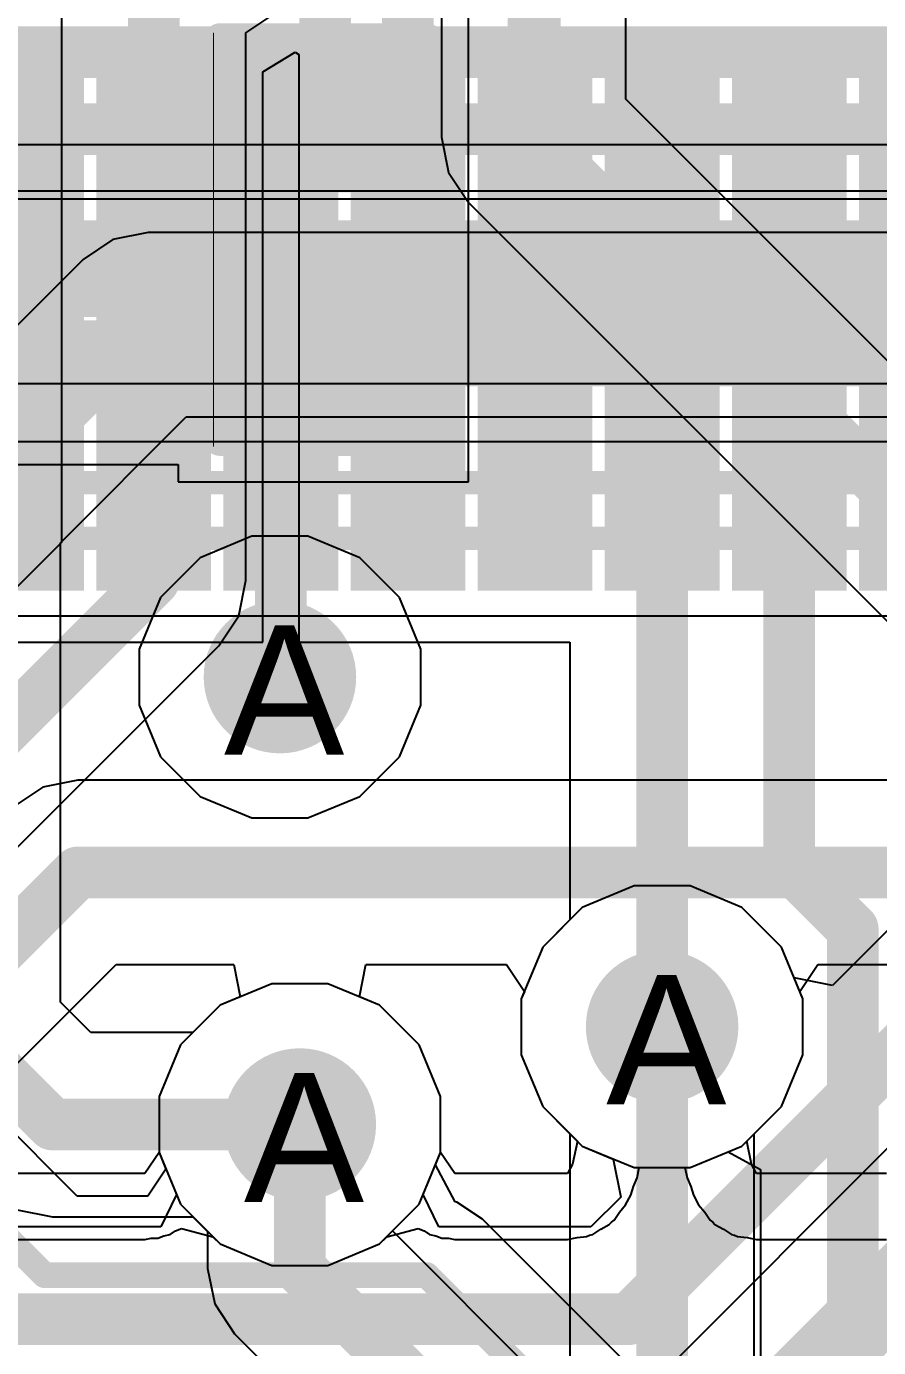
# Model space of a CAD drawing. Header units: inches. Extents: x 0 to 208, y 0 to 213.
# Drawn here: x 3.771 to 3.903, y 2.9684 to 3.173 of the extents above; entities that cross this region are included whole.
import ezdxf

# ---------------------------------------------------------------- set-up
doc = ezdxf.new("R2010")
doc.units = ezdxf.units.IN
doc.header["$MEASUREMENT"] = 0
for name, color, linetype in [('Bottom Layer', 5, 'Continuous'), ('Bottom Overlay', 54, 'Continuous'), ('Bottom Paste', 16, 'Continuous'), ('Bottom Solder', 6, 'Continuous'), ('Drill Drawing', 1, 'Continuous'), ('L2_GND1', 16, 'Continuous'), ('L3_SIG1', 76, 'Continuous'), ('L4_PWR', 90, 'Continuous'), ('L5_GND2', 156, 'Continuous'), ('L6_SIG2', 130, 'Continuous'), ('L7_GND3', 216, 'Continuous'), ('Top Layer', 1, 'Continuous'), ('Top Paste', 8, 'Continuous'), ('Top Solder', 216, 'Continuous'), ('Via Holes', 16, 'Continuous')]:
    doc.layers.add(name, color=color, linetype=linetype)
doc.styles.add('Arial', font='', dxfattribs={"height": 0.2})
doc.styles.get('Arial').set_extended_font_data('Arial')

# ---------------------------------------------------------------- blocks, each defined once
blk = doc.blocks.new('AS0B826_S78B_7H_8')
at = {"layer": 'Top Layer'}
for points in [[(0.84941, 1.03862), (0.86319, 1.03862), (0.86319, 0.95988), (0.84941, 0.95988)], [(0.8691, 1.03862), (0.88288, 1.03862), (0.88288, 0.95988), (0.8691, 0.95988)], [(0.88878, 1.03862), (0.90256, 1.03862), (0.90256, 0.95988), (0.88878, 0.95988)], [(0.90847, 1.03862), (0.92225, 1.03862), (0.92225, 0.95988), (0.90847, 0.95988)], [(0.92815, 1.03862), (0.94193, 1.03862), (0.94193, 0.95988), (0.92815, 0.95988)], [(0.94784, 1.03862), (0.96162, 1.03862), (0.96162, 0.95988), (0.94784, 0.95988)], [(0.96753, 1.03862), (0.98131, 1.03862), (0.98131, 0.95988), (0.96753, 0.95988)], [(0.98721, 1.03862), (1.00099, 1.03862), (1.00099, 0.95988), (0.98721, 0.95988)]]:
    blk.add_hatch(color=1, dxfattribs=at).paths.add_polyline_path(points)
at = {"layer": 'Top Paste'}
for points in [[(0.84941, 1.03862), (0.86319, 1.03862), (0.86319, 0.95988), (0.84941, 0.95988)], [(0.8691, 1.03862), (0.88288, 1.03862), (0.88288, 0.95988), (0.8691, 0.95988)], [(0.88878, 1.03862), (0.90256, 1.03862), (0.90256, 0.95988), (0.88878, 0.95988)], [(0.90847, 1.03862), (0.92225, 1.03862), (0.92225, 0.95988), (0.90847, 0.95988)], [(0.92815, 1.03862), (0.94193, 1.03862), (0.94193, 0.95988), (0.92815, 0.95988)], [(0.94784, 1.03862), (0.96162, 1.03862), (0.96162, 0.95988), (0.94784, 0.95988)], [(0.96753, 1.03862), (0.98131, 1.03862), (0.98131, 0.95988), (0.96753, 0.95988)], [(0.98721, 1.03862), (1.00099, 1.03862), (1.00099, 0.95988), (0.98721, 0.95988)]]:
    blk.add_hatch(color=8, dxfattribs=at).paths.add_polyline_path(points)
at = {"layer": 'Top Solder'}
for points in [[(0.84741, 1.04062), (0.86519, 1.04062), (0.86519, 0.95788), (0.84741, 0.95788)], [(0.8671, 1.04062), (0.88488, 1.04062), (0.88488, 0.95788), (0.8671, 0.95788)], [(0.88678, 1.04062), (0.90456, 1.04062), (0.90456, 0.95788), (0.88678, 0.95788)], [(0.90647, 1.04062), (0.92425, 1.04062), (0.92425, 0.95788), (0.90647, 0.95788)], [(0.92615, 1.04062), (0.94393, 1.04062), (0.94393, 0.95788), (0.92615, 0.95788)], [(0.94584, 1.04062), (0.96362, 1.04062), (0.96362, 0.95788), (0.94584, 0.95788)], [(0.96553, 1.04062), (0.98331, 1.04062), (0.98331, 0.95788), (0.96553, 0.95788)], [(0.98521, 1.04062), (1.00299, 1.04062), (1.00299, 0.95788), (0.98521, 0.95788)]]:
    blk.add_hatch(color=216, dxfattribs=at).paths.add_polyline_path(points)
blk = doc.blocks.new('R___0402_B_36')
at = {"layer": 'Bottom Layer'}
for points in [[(-0.0095, 0.0125), (-0.0095, -0.0125), (-0.0275, -0.0125), (-0.0275, 0.0125)], [(0.0275, 0.0125), (0.0275, -0.0125), (0.0095, -0.0125), (0.0095, 0.0125)]]:
    blk.add_hatch(color=5, dxfattribs=at).paths.add_polyline_path(points)
at = {"layer": 'Bottom Paste'}
for points in [[(-0.0095, 0.0125), (-0.0095, -0.0125), (-0.0275, -0.0125), (-0.0275, 0.0125)], [(0.0275, 0.0125), (0.0275, -0.0125), (0.0095, -0.0125), (0.0095, 0.0125)]]:
    blk.add_hatch(color=16, dxfattribs=at).paths.add_polyline_path(points)
at = {"layer": 'Bottom Solder'}
for points in [[(-0.00733, 0.01467), (-0.00733, -0.01467), (-0.02967, -0.01467), (-0.02967, 0.01467)], [(0.02967, 0.01467), (0.02967, -0.01467), (0.00733, -0.01467), (0.00733, 0.01467)]]:
    blk.add_hatch(color=6, dxfattribs=at).paths.add_polyline_path(points)
at = {"layer": 'Bottom Overlay'}
for points in [[(-0.031, 0.016, 0.005, 0.005, 0), (-0.031, -0.016, 0.005, 0.005, 0)], [(-0.031, 0.016, 0.005, 0.005, 0), (0.031, 0.016, 0.005, 0.005, 0)], [(0.031, 0.016, 0.005, 0.005, 0), (0.031, -0.016, 0.005, 0.005, 0)], [(-0.032, 0.017, 0.000127, 0.000127, 0), (0.032, 0.017, 0.000127, 0.000127, 0)], [(-0.031, -0.016, 0.005, 0.005, 0), (0.031, -0.016, 0.005, 0.005, 0)]]:
    blk.add_lwpolyline(points, format="xyseb", dxfattribs=at)
for points in [[(-0.03225, 0.016, 0.0025, 0.0025, 1), (-0.02975, 0.016, 0.0025, 0.0025, 1)], [(-0.03225, 0.016, 0.0025, 0.0025, 1), (-0.02975, 0.016, 0.0025, 0.0025, 1)], [(0.02975, 0.016, 0.0025, 0.0025, 1), (0.03225, 0.016, 0.0025, 0.0025, 1)], [(0.02975, 0.016, 0.0025, 0.0025, 1), (0.03225, 0.016, 0.0025, 0.0025, 1)], [(-0.03203, 0.017, 0.0000635, 0.0000635, 1), (-0.03197, 0.017, 0.0000635, 0.0000635, 1)], [(0.03197, 0.017, 0.0000635, 0.0000635, 1), (0.03203, 0.017, 0.0000635, 0.0000635, 1)], [(-0.03225, -0.016, 0.0025, 0.0025, 1), (-0.02975, -0.016, 0.0025, 0.0025, 1)], [(-0.03225, -0.016, 0.0025, 0.0025, 1), (-0.02975, -0.016, 0.0025, 0.0025, 1)], [(0.02975, -0.016, 0.0025, 0.0025, 1), (0.03225, -0.016, 0.0025, 0.0025, 1)], [(0.02975, -0.016, 0.0025, 0.0025, 1), (0.03225, -0.016, 0.0025, 0.0025, 1)]]:
    blk.add_lwpolyline(points, format="xyseb", close=True, dxfattribs=at)

msp = doc.modelspace()

# ---------------------------------------------------------------- hatches: boundary and pattern name
at = {"layer": 'Bottom Layer'}
h = msp.add_hatch(color=5, dxfattribs=at)
edge = h.paths.add_edge_path()
edge.add_arc((3.81028, 3.07224), 0.01181, 0, 360)
h = msp.add_hatch(color=5, dxfattribs=at)
edge = h.paths.add_edge_path()
edge.add_arc((3.86947, 3.01809), 0.01181, 0, 360)
h = msp.add_hatch(color=5, dxfattribs=at)
edge = h.paths.add_edge_path()
edge.add_arc((3.81336, 3.00295), 0.01181, 0, 360)
at = {"layer": 'L2_GND1'}
h = msp.add_hatch(color=16, dxfattribs=at)
edge = h.paths.add_edge_path()
edge.add_arc((3.81028, 3.07224), 0.01181, 0, 360)
h = msp.add_hatch(color=16, dxfattribs=at)
edge = h.paths.add_edge_path()
edge.add_arc((3.86947, 3.01809), 0.01181, 0, 360)
h = msp.add_hatch(color=16, dxfattribs=at)
edge = h.paths.add_edge_path()
edge.add_arc((3.81336, 3.00295), 0.01181, 0, 360)
at = {"layer": 'L3_SIG1'}
h = msp.add_hatch(color=76, dxfattribs=at)
edge = h.paths.add_edge_path()
edge.add_arc((3.81028, 3.07224), 0.01181, 0, 360)
h = msp.add_hatch(color=76, dxfattribs=at)
edge = h.paths.add_edge_path()
edge.add_arc((3.86947, 3.01809), 0.01181, 0, 360)
h = msp.add_hatch(color=76, dxfattribs=at)
edge = h.paths.add_edge_path()
edge.add_arc((3.81336, 3.00295), 0.01181, 0, 360)
at = {"layer": 'L4_PWR'}
h = msp.add_hatch(color=90, dxfattribs=at)
edge = h.paths.add_edge_path()
edge.add_arc((3.81028, 3.07224), 0.01181, 0, 360)
h = msp.add_hatch(color=90, dxfattribs=at)
edge = h.paths.add_edge_path()
edge.add_arc((3.86947, 3.01809), 0.01181, 0, 360)
h = msp.add_hatch(color=90, dxfattribs=at)
edge = h.paths.add_edge_path()
edge.add_arc((3.81336, 3.00295), 0.01181, 0, 360)
at = {"layer": 'L5_GND2'}
h = msp.add_hatch(color=156, dxfattribs=at)
edge = h.paths.add_edge_path()
edge.add_arc((3.81028, 3.07224), 0.01181, 0, 360)
h = msp.add_hatch(color=156, dxfattribs=at)
edge = h.paths.add_edge_path()
edge.add_arc((3.86947, 3.01809), 0.01181, 0, 360)
h = msp.add_hatch(color=156, dxfattribs=at)
edge = h.paths.add_edge_path()
edge.add_arc((3.81336, 3.00295), 0.01181, 0, 360)
at = {"layer": 'L6_SIG2'}
h = msp.add_hatch(color=130, dxfattribs=at)
edge = h.paths.add_edge_path()
edge.add_arc((3.81028, 3.07224), 0.01181, 0, 360)
h = msp.add_hatch(color=130, dxfattribs=at)
edge = h.paths.add_edge_path()
edge.add_arc((3.86947, 3.01809), 0.01181, 0, 360)
h = msp.add_hatch(color=130, dxfattribs=at)
edge = h.paths.add_edge_path()
edge.add_arc((3.81336, 3.00295), 0.01181, 0, 360)
at = {"layer": 'L7_GND3'}
h = msp.add_hatch(color=216, dxfattribs=at)
edge = h.paths.add_edge_path()
edge.add_arc((3.81028, 3.07224), 0.01181, 0, 360)
h = msp.add_hatch(color=216, dxfattribs=at)
edge = h.paths.add_edge_path()
edge.add_arc((3.86947, 3.01809), 0.01181, 0, 360)
h = msp.add_hatch(color=216, dxfattribs=at)
edge = h.paths.add_edge_path()
edge.add_arc((3.81336, 3.00295), 0.01181, 0, 360)
at = {"layer": 'Top Layer'}
h = msp.add_hatch(color=1, dxfattribs=at)
edge = h.paths.add_edge_path()
edge.add_arc((3.81028, 3.07224), 0.01181, 0, 360)
h = msp.add_hatch(color=1, dxfattribs=at)
edge = h.paths.add_edge_path()
edge.add_arc((3.86947, 3.01809), 0.01181, 0, 360)
h = msp.add_hatch(color=1, dxfattribs=at)
edge = h.paths.add_edge_path()
edge.add_arc((3.81336, 3.00295), 0.01181, 0, 360)
at = {"layer": 'Via Holes'}
h = msp.add_hatch(color=7, dxfattribs=at)
edge = h.paths.add_edge_path()
edge.add_arc((3.81028, 3.07224), 0.00591, 0, 360)
h = msp.add_hatch(color=7, dxfattribs=at)
edge = h.paths.add_edge_path()
edge.add_arc((3.86947, 3.01809), 0.00591, 0, 360)
h = msp.add_hatch(color=7, dxfattribs=at)
edge = h.paths.add_edge_path()
edge.add_arc((3.81336, 3.00295), 0.00591, 0, 360)

# ---------------------------------------------------------------- linework, layer by layer
at = {"layer": 'Bottom Layer'}
for p, q in [((3.8395, 3.1395), (3.8395, 3.1775)), ((3.8395, 3.1025), (3.8395, 3.1395)), ((3.7435, 3.10519), (3.7945, 3.10519)), ((3.7945, 3.10519), (3.7945, 3.1025)), ((3.7945, 3.1025), (3.8395, 3.1025)), ((3.86513, 3.0399), (3.85711, 3.03658)), ((3.8738, 3.0399), (3.86513, 3.0399)), ((3.88182, 3.03658), (3.8738, 3.0399)), ((3.85711, 3.03658), (3.85098, 3.03044)), ((3.88796, 3.03044), (3.88182, 3.03658)), ((3.90479, 3.03343), (3.89584, 3.02448)), ((3.85098, 3.03044), (3.84765, 3.02243)), ((3.88994, 3.02565), (3.88796, 3.03044)), ((3.80902, 3.02476), (3.801, 3.02144)), ((3.81769, 3.02476), (3.80902, 3.02476)), ((3.82571, 3.02144), (3.81769, 3.02476)), ((3.89584, 3.02448), (3.88994, 3.02565)), ((3.84765, 3.02243), (3.84765, 3.01375)), ((3.801, 3.02144), (3.79487, 3.0153)), ((3.83185, 3.0153), (3.82571, 3.02144)), ((3.79487, 3.0153), (3.79155, 3.00728)), ((3.83517, 3.00728), (3.83185, 3.0153)), ((3.84765, 3.01375), (3.85098, 3.00573)), ((3.79155, 3.00728), (3.79155, 2.99861)), ((3.83517, 2.99861), (3.83517, 3.00728)), ((3.85098, 3.00573), (3.85711, 2.9996)), ((3.85711, 2.9996), (3.8619, 2.99761)), ((3.79155, 2.99861), (3.79425, 2.99209)), ((3.83247, 2.99209), (3.83517, 2.99861)), ((3.8619, 2.99761), (3.86308, 2.99172)), ((3.79425, 2.99209), (3.79184, 2.98709)), ((3.83487, 2.98709), (3.83247, 2.99209)), ((3.86308, 2.99172), (3.85844, 2.98709)), ((3.79184, 2.98709), (3.65632, 2.98709)), ((3.85844, 2.98709), (3.83487, 2.98709))]:
    msp.add_line(p, q, dxfattribs=at)
for points in [[(3.8173, 3.1588, 0.008, 0.008, 0), (3.8173, 3.19506, 0.008, 0.008, 0)], [(3.817, 3.1585, 0.008, 0.008, 0), (3.8173, 3.1588, 0.008, 0.008, 0)], [(3.7435, 3.1215, 0.012, 0.012, 0), (3.817, 3.1215, 0.012, 0.012, 0)], [(3.86436, 2.97281, 0.008, 0.008, 0), (3.91906, 3.02751, 0.008, 0.008, 0)], [(3.89081, 2.95981, 0.008, 0.008, 0), (3.907, 2.976, 0.008, 0.008, 0)], [(2.41933, 2.97281, 0.008, 0.008, 0), (3.86436, 2.97281, 0.008, 0.008, 0)]]:
    msp.add_lwpolyline(points, format="xyseb", dxfattribs=at)
for points in [[(3.815, 3.1585, 0.004, 0.004, 1), (3.819, 3.1585, 0.004, 0.004, 1)], [(3.8153, 3.1588, 0.004, 0.004, 1), (3.8193, 3.1588, 0.004, 0.004, 1)], [(3.8153, 3.1588, 0.004, 0.004, 1), (3.8193, 3.1588, 0.004, 0.004, 1)], [(3.814, 3.1215, 0.006, 0.006, 1), (3.82, 3.1215, 0.006, 0.006, 1)], [(3.86236, 2.97281, 0.004, 0.004, 1), (3.86636, 2.97281, 0.004, 0.004, 1)], [(3.86236, 2.97281, 0.004, 0.004, 1), (3.86636, 2.97281, 0.004, 0.004, 1)]]:
    msp.add_lwpolyline(points, format="xyseb", close=True, dxfattribs=at)
at = {"layer": 'L2_GND1'}
for p, q in [((3.78987, 3.14109), (3.78441, 3.14001)), ((4.09661, 3.14109), (3.78987, 3.14109)), ((3.78987, 3.14109), (3.78987, 3.14109)), ((3.78441, 3.14001), (3.77978, 3.13691)), ((3.77978, 3.13691), (3.75191, 3.10904)), ((3.77978, 3.13691), (3.77978, 3.13691)), ((3.77627, 3.09303), (3.79578, 3.11254)), ((3.79578, 3.11254), (4.50905, 3.11254)), ((3.77627, 3.02191), (3.77627, 3.09303)), ((3.86513, 3.0399), (3.85711, 3.03658)), ((3.8738, 3.0399), (3.86513, 3.0399)), ((3.88182, 3.03658), (3.8738, 3.0399)), ((3.85711, 3.03658), (3.85098, 3.03044)), ((3.88796, 3.03044), (3.88182, 3.03658)), ((3.85098, 3.03044), (3.84765, 3.02243)), ((3.89128, 3.02243), (3.88796, 3.03044)), ((3.80902, 3.02476), (3.801, 3.02144)), ((3.81769, 3.02476), (3.80902, 3.02476)), ((3.82571, 3.02144), (3.81769, 3.02476)), ((3.84765, 3.02243), (3.84765, 3.01375)), ((3.89128, 3.01375), (3.89128, 3.02243)), ((3.78097, 3.01722), (3.77627, 3.02191)), ((3.801, 3.02144), (3.79678, 3.01722)), ((3.83185, 3.0153), (3.82571, 3.02144)), ((3.79678, 3.01722), (3.78097, 3.01722)), ((3.83517, 3.00728), (3.83185, 3.0153)), ((3.84765, 3.01375), (3.85098, 3.00573)), ((3.88796, 3.00573), (3.89128, 3.01375)), ((3.83517, 2.99861), (3.83517, 3.00728)), ((3.85098, 3.00573), (3.85711, 2.9996)), ((3.88182, 2.9996), (3.88796, 3.00573)), ((3.85711, 2.9996), (3.86513, 2.99628)), ((3.8738, 2.99628), (3.88182, 2.9996)), ((3.83185, 2.99059), (3.83517, 2.99861)), ((3.86513, 2.99628), (3.8738, 2.99628)), ((3.76959, 2.98976), (3.77505, 2.98867)), ((3.82571, 2.98446), (3.83185, 2.99059)), ((3.77505, 2.98867), (3.77505, 2.98867)), ((3.77505, 2.98867), (3.79678, 2.98867)), ((3.79678, 2.98867), (3.801, 2.98446)), ((3.801, 2.98446), (3.80902, 2.98114)), ((3.81769, 2.98114), (3.82571, 2.98446)), ((3.80902, 2.98114), (3.81769, 2.98114))]:
    msp.add_line(p, q, dxfattribs=at)
for points in [[(3.762, 3.09895, 0.008, 0.008, 0), (3.78987, 3.12682, 0.008, 0.008, 0)], [(3.78987, 3.12682, 0.008, 0.008, 0), (4.64882, 3.12682, 0.008, 0.008, 0)], [(3.762, 3.016, 0.008, 0.008, 0), (3.77505, 3.00295, 0.008, 0.008, 0)], [(3.77505, 3.00295, 0.008, 0.008, 0), (3.81336, 3.00295, 0.008, 0.008, 0)]]:
    msp.add_lwpolyline(points, format="xyseb", dxfattribs=at)
for points in [[(3.78787, 3.12682, 0.004, 0.004, 1), (3.79187, 3.12682, 0.004, 0.004, 1)], [(3.78787, 3.12682, 0.004, 0.004, 1), (3.79187, 3.12682, 0.004, 0.004, 1)], [(3.77305, 3.00295, 0.004, 0.004, 1), (3.77705, 3.00295, 0.004, 0.004, 1)], [(3.77305, 3.00295, 0.004, 0.004, 1), (3.77705, 3.00295, 0.004, 0.004, 1)], [(3.81136, 3.00295, 0.004, 0.004, 1), (3.81536, 3.00295, 0.004, 0.004, 1)]]:
    msp.add_lwpolyline(points, format="xyseb", close=True, dxfattribs=at)
at = {"layer": 'L3_SIG1'}
for p, q in [((3.77645, 3.19443), (3.77645, 3.0931)), ((3.86383, 3.16175), (3.86383, 3.19106)), ((3.83528, 3.17566), (3.83528, 3.15584)), ((3.805, 3.17204), (3.80916, 3.17482)), ((3.805, 3.08719), (3.805, 3.17204)), ((3.97797, 3.04761), (3.86383, 3.16175)), ((3.83528, 3.15584), (3.83528, 3.15584)), ((3.83528, 3.15584), (3.83637, 3.15037)), ((3.83637, 3.15037), (3.83946, 3.14574)), ((3.83946, 3.14574), (3.95351, 3.03169)), ((3.77645, 3.0931), (3.73334, 3.04999)), ((3.80391, 3.08172), (3.805, 3.08719)), ((3.805, 3.08719), (3.805, 3.08719)), ((3.80082, 3.07709), (3.80391, 3.08172)), ((3.7559, 3.03217), (3.80082, 3.07709)), ((3.80082, 3.07709), (3.80082, 3.07709)), ((3.86513, 3.0399), (3.85711, 3.03658)), ((3.8738, 3.0399), (3.86513, 3.0399)), ((3.88182, 3.03658), (3.8738, 3.0399)), ((3.85711, 3.03658), (3.85098, 3.03044)), ((3.88796, 3.03044), (3.88182, 3.03658)), ((3.85098, 3.03044), (3.84765, 3.02243)), ((3.89128, 3.02243), (3.88796, 3.03044)), ((3.80902, 3.02476), (3.801, 3.02144)), ((3.81769, 3.02476), (3.80902, 3.02476)), ((3.82571, 3.02144), (3.81769, 3.02476)), ((3.84765, 3.02243), (3.84765, 3.01375)), ((3.89128, 3.01375), (3.89128, 3.02243)), ((3.801, 3.02144), (3.79487, 3.0153)), ((3.83185, 3.0153), (3.82571, 3.02144)), ((3.79487, 3.0153), (3.79155, 3.00728)), ((3.83517, 3.00728), (3.83185, 3.0153)), ((3.84765, 3.01375), (3.85098, 3.00573)), ((3.88796, 3.00573), (3.89128, 3.01375)), ((3.79155, 3.00728), (3.79155, 2.99861)), ((3.83517, 2.99861), (3.83517, 3.00728)), ((3.85098, 3.00573), (3.85711, 2.9996)), ((3.88182, 2.9996), (3.88796, 3.00573)), ((3.90641, 3.00132), (3.73491, 2.82982)), ((3.85711, 2.9996), (3.86513, 2.99628)), ((3.8738, 2.99628), (3.88182, 2.9996)), ((3.79155, 2.99861), (3.79487, 2.99059)), ((3.83185, 2.99059), (3.83517, 2.99861)), ((3.86513, 2.99628), (3.8738, 2.99628)), ((3.79487, 2.99059), (3.801, 2.98446)), ((3.82571, 2.98446), (3.83185, 2.99059)), ((3.801, 2.98446), (3.80902, 2.98114)), ((3.81769, 2.98114), (3.82571, 2.98446)), ((3.80902, 2.98114), (3.81769, 2.98114))]:
    msp.add_line(p, q, dxfattribs=at)
for points in [[(3.84955, 3.15584, 0.008, 0.008, 0), (3.84955, 3.23272, 0.008, 0.008, 0)], [(3.79073, 3.08719, 0.008, 0.008, 0), (3.79073, 3.211, 0.008, 0.008, 0)], [(3.84955, 3.15584, 0.008, 0.008, 0), (4.105, 2.90039, 0.008, 0.008, 0)], [(3.74163, 3.03809, 0.008, 0.008, 0), (3.79073, 3.08719, 0.008, 0.008, 0)], [(3.745, 2.81973, 0.008, 0.008, 0), (3.92822, 3.00295, 0.008, 0.008, 0)]]:
    msp.add_lwpolyline(points, format="xyseb", dxfattribs=at)
for points in [[(3.84755, 3.15584, 0.004, 0.004, 1), (3.85155, 3.15584, 0.004, 0.004, 1)], [(3.84755, 3.15584, 0.004, 0.004, 1), (3.85155, 3.15584, 0.004, 0.004, 1)], [(3.78873, 3.08719, 0.004, 0.004, 1), (3.79273, 3.08719, 0.004, 0.004, 1)], [(3.78873, 3.08719, 0.004, 0.004, 1), (3.79273, 3.08719, 0.004, 0.004, 1)]]:
    msp.add_lwpolyline(points, format="xyseb", close=True, dxfattribs=at)
at = {"layer": 'L4_PWR'}
for p, q in [((3.80595, 3.09405), (3.79793, 3.09073)), ((3.81462, 3.09405), (3.80595, 3.09405)), ((3.82264, 3.09073), (3.81462, 3.09405)), ((3.79793, 3.09073), (3.79179, 3.08459)), ((3.82877, 3.08459), (3.82264, 3.09073)), ((3.79179, 3.08459), (3.78847, 3.07658)), ((3.83209, 3.07658), (3.82877, 3.08459)), ((3.78847, 3.07658), (3.78847, 3.0679)), ((3.83209, 3.0679), (3.83209, 3.07658)), ((3.78847, 3.0679), (3.79179, 3.05988)), ((3.82877, 3.05988), (3.83209, 3.0679)), ((3.79179, 3.05988), (3.79793, 3.05375)), ((3.82264, 3.05375), (3.82877, 3.05988)), ((3.79793, 3.05375), (3.80595, 3.05043)), ((3.81462, 3.05043), (3.82264, 3.05375)), ((3.80595, 3.05043), (3.81462, 3.05043)), ((3.86513, 3.0399), (3.85711, 3.03658)), ((3.8738, 3.0399), (3.86513, 3.0399)), ((3.88182, 3.03658), (3.8738, 3.0399)), ((3.85711, 3.03658), (3.85098, 3.03044)), ((3.88796, 3.03044), (3.88182, 3.03658)), ((3.85098, 3.03044), (3.84765, 3.02243)), ((3.89128, 3.02243), (3.88796, 3.03044)), ((3.80902, 3.02476), (3.801, 3.02144)), ((3.81769, 3.02476), (3.80902, 3.02476)), ((3.82571, 3.02144), (3.81769, 3.02476)), ((3.84765, 3.02243), (3.84765, 3.01375)), ((3.89128, 3.01375), (3.89128, 3.02243)), ((3.801, 3.02144), (3.79487, 3.0153)), ((3.83185, 3.0153), (3.82571, 3.02144)), ((3.79487, 3.0153), (3.79155, 3.00728)), ((3.83517, 3.00728), (3.83185, 3.0153)), ((3.84765, 3.01375), (3.85098, 3.00573)), ((3.88796, 3.00573), (3.89128, 3.01375)), ((3.79155, 3.00728), (3.79155, 2.99861)), ((3.83517, 2.99861), (3.83517, 3.00728)), ((3.85098, 3.00573), (3.85636, 3.00035)), ((3.88257, 3.00035), (3.88796, 3.00573)), ((3.85636, 3.00035), (3.85561, 2.99681)), ((3.88332, 2.99681), (3.88257, 3.00035)), ((3.79155, 2.99861), (3.78937, 2.99535)), ((3.83735, 2.99535), (3.83517, 2.99861)), ((3.85561, 2.99681), (3.85483, 2.99535)), ((3.86559, 2.9947), (3.86592, 2.99628)), ((3.86592, 2.99628), (3.87301, 2.99628)), ((3.87301, 2.99628), (3.87334, 2.9947)), ((3.8841, 2.99535), (3.88332, 2.99681)), ((3.78937, 2.99535), (3.65356, 2.99535)), ((3.85483, 2.99535), (3.83735, 2.99535)), ((3.86502, 2.99337), (3.86559, 2.9947)), ((3.87334, 2.9947), (3.87391, 2.99337)), ((3.90423, 2.99535), (3.8841, 2.99535)), ((3.86381, 2.99053), (3.8646, 2.99199)), ((3.8646, 2.99199), (3.86502, 2.99337)), ((3.87391, 2.99337), (3.87433, 2.99199)), ((3.87433, 2.99199), (3.87512, 2.99053)), ((3.86204, 2.98814), (3.86287, 2.98938)), ((3.86287, 2.98938), (3.86381, 2.99053)), ((3.87512, 2.99053), (3.87606, 2.98938)), ((3.87606, 2.98938), (3.87689, 2.98814)), ((3.85997, 2.98676), (3.86129, 2.98746)), ((3.86129, 2.98746), (3.86161, 2.98785)), ((3.86161, 2.98785), (3.86204, 2.98814)), ((3.87689, 2.98814), (3.87732, 2.98785)), ((3.87732, 2.98785), (3.87765, 2.98746)), ((3.87765, 2.98746), (3.87896, 2.98676)), ((3.78937, 2.98515), (3.79035, 2.98535)), ((3.79035, 2.98535), (3.79136, 2.98535)), ((3.79136, 2.98535), (3.79228, 2.98573)), ((3.79228, 2.98573), (3.79327, 2.98593)), ((3.79327, 2.98593), (3.7941, 2.98649)), ((3.7941, 2.98649), (3.79503, 2.98687)), ((3.79503, 2.98687), (3.7999, 2.98555)), ((3.7999, 2.98555), (3.801, 2.98446)), ((3.82571, 2.98446), (3.82681, 2.98555)), ((3.82681, 2.98555), (3.83168, 2.98687)), ((3.83168, 2.98687), (3.83261, 2.98649)), ((3.83261, 2.98649), (3.83344, 2.98593)), ((3.83344, 2.98593), (3.83443, 2.98573)), ((3.83443, 2.98573), (3.83536, 2.98535)), ((3.83536, 2.98535), (3.83636, 2.98535)), ((3.83636, 2.98535), (3.83735, 2.98515)), ((3.85483, 2.98515), (3.85629, 2.98544)), ((3.85629, 2.98544), (3.85777, 2.98559)), ((3.85777, 2.98559), (3.85823, 2.98583)), ((3.85823, 2.98583), (3.85873, 2.98593)), ((3.85873, 2.98593), (3.85997, 2.98676)), ((3.87896, 2.98676), (3.8802, 2.98593)), ((3.8802, 2.98593), (3.8807, 2.98583)), ((3.8807, 2.98583), (3.88116, 2.98559)), ((3.88116, 2.98559), (3.88264, 2.98544)), ((3.88264, 2.98544), (3.8841, 2.98515)), ((3.65356, 2.98515), (3.78937, 2.98515)), ((3.801, 2.98446), (3.80902, 2.98114)), ((3.81769, 2.98114), (3.82571, 2.98446)), ((3.83735, 2.98515), (3.85483, 2.98515)), ((3.8841, 2.98515), (3.90423, 2.98515)), ((3.80902, 2.98114), (3.81769, 2.98114))]:
    msp.add_line(p, q, dxfattribs=at)
at = {"layer": 'L5_GND2'}
for p, q in [((5.26551, 3.14627), (3.736, 3.14627)), ((3.74191, 3.11773), (4.51359, 3.11773)), ((3.86513, 3.0399), (3.85711, 3.03658)), ((3.8738, 3.0399), (3.86513, 3.0399)), ((3.88182, 3.03658), (3.8738, 3.0399)), ((3.85711, 3.03658), (3.85098, 3.03044)), ((3.88796, 3.03044), (3.88182, 3.03658)), ((3.85098, 3.03044), (3.84765, 3.02243)), ((3.89128, 3.02243), (3.88796, 3.03044)), ((3.80902, 3.02476), (3.801, 3.02144)), ((3.81769, 3.02476), (3.80902, 3.02476)), ((3.82571, 3.02144), (3.81769, 3.02476)), ((3.84765, 3.02243), (3.84765, 3.01375)), ((3.89128, 3.01375), (3.89128, 3.02243)), ((3.801, 3.02144), (3.79487, 3.0153)), ((3.83185, 3.0153), (3.82571, 3.02144)), ((3.79487, 3.0153), (3.79155, 3.00728)), ((3.83517, 3.00728), (3.83185, 3.0153)), ((3.84765, 3.01375), (3.85098, 3.00573)), ((3.88796, 3.00573), (3.89128, 3.01375)), ((3.79155, 3.00728), (3.79155, 2.99861)), ((3.83517, 2.99861), (3.83517, 3.00728)), ((3.85098, 3.00573), (3.85711, 2.9996)), ((3.88182, 2.9996), (3.88796, 3.00573)), ((3.85711, 2.9996), (3.86513, 2.99628)), ((3.8738, 2.99628), (3.88182, 2.9996)), ((3.79155, 2.99861), (3.79487, 2.99059)), ((3.83185, 2.99059), (3.83517, 2.99861)), ((3.86513, 2.99628), (3.8738, 2.99628)), ((3.79487, 2.99059), (3.801, 2.98446)), ((3.82571, 2.98446), (3.83185, 2.99059)), ((3.801, 2.98446), (3.80902, 2.98114)), ((3.81769, 2.98114), (3.82571, 2.98446)), ((3.80902, 2.98114), (3.81769, 2.98114))]:
    msp.add_line(p, q, dxfattribs=at)
msp.add_lwpolyline([(3.736, 3.132, 0.008, 0.008, 0), (5.34683, 3.132, 0.008, 0.008, 0)], format="xyseb", dxfattribs=at)
at = {"layer": 'L6_SIG2'}
for p, q in [((3.03891, 3.10873), (4.41654, 3.10873)), ((3.77354, 3.05519), (3.76891, 3.05209)), ((3.779, 3.05627), (3.77354, 3.05519)), ((4.03144, 3.05627), (3.779, 3.05627)), ((3.779, 3.05627), (3.779, 3.05627)), ((3.71109, 2.95391), (3.78491, 3.02773)), ((3.78491, 3.02773), (3.80312, 3.02773)), ((3.80312, 3.02773), (3.80411, 3.02273)), ((3.8226, 3.02273), (3.82359, 3.02773)), ((3.82359, 3.02773), (3.84535, 3.02773)), ((3.84535, 3.02773), (3.84813, 3.02357)), ((3.8908, 3.02357), (3.89358, 3.02773)), ((3.89358, 3.02773), (3.91798, 3.02773)), ((3.80411, 3.02273), (3.801, 3.02144)), ((3.82571, 3.02144), (3.8226, 3.02273)), ((3.84813, 3.02357), (3.84765, 3.02243)), ((3.84765, 3.02243), (3.84765, 3.01375)), ((3.89128, 3.02243), (3.8908, 3.02357)), ((3.89128, 3.01375), (3.89128, 3.02243)), ((3.801, 3.02144), (3.79487, 3.0153)), ((3.83185, 3.0153), (3.82571, 3.02144)), ((3.79487, 3.0153), (3.79155, 3.00728)), ((3.83517, 3.00728), (3.83185, 3.0153)), ((3.84765, 3.01375), (3.85098, 3.00573)), ((3.88796, 3.00573), (3.89128, 3.01375)), ((3.79155, 3.00728), (3.79155, 2.99861)), ((3.83517, 2.99861), (3.83517, 3.00728)), ((3.85098, 3.00573), (3.85519, 3.00152)), ((3.88374, 3.00152), (3.88796, 3.00573)), ((3.85519, 3.00152), (3.85519, 1.79472)), ((3.88374, 2.95213), (3.88374, 3.00152)), ((3.79155, 2.99861), (3.79487, 2.99059)), ((3.83185, 2.99059), (3.83517, 2.99861)), ((3.79487, 2.99059), (3.801, 2.98446)), ((3.82571, 2.98446), (3.83185, 2.99059)), ((3.801, 2.98446), (3.80902, 2.98114)), ((3.81769, 2.98114), (3.82571, 2.98446)), ((3.80902, 2.98114), (3.81769, 2.98114))]:
    msp.add_line(p, q, dxfattribs=at)
for points in [[(3.00165, 3.15712, 0.008, 0.008, 0), (4.33312, 3.15712, 0.008, 0.008, 0)], [(3.015, 3.139, 0.008, 0.008, 0), (4.37037, 3.139, 0.008, 0.008, 0)], [(3.033, 3.123, 0.008, 0.008, 0), (4.425, 3.123, 0.008, 0.008, 0)], [(3.701, 2.964, 0.008, 0.008, 0), (3.779, 3.042, 0.008, 0.008, 0)], [(3.779, 3.042, 0.008, 0.008, 0), (4.37654, 3.042, 0.008, 0.008, 0)], [(3.86947, 1.78881, 0.008, 0.008, 0), (3.86947, 3.01809, 0.008, 0.008, 0)]]:
    msp.add_lwpolyline(points, format="xyseb", dxfattribs=at)
for points in [[(3.777, 3.042, 0.004, 0.004, 1), (3.781, 3.042, 0.004, 0.004, 1)], [(3.777, 3.042, 0.004, 0.004, 1), (3.781, 3.042, 0.004, 0.004, 1)], [(3.86747, 3.01809, 0.004, 0.004, 1), (3.87147, 3.01809, 0.004, 0.004, 1)]]:
    msp.add_lwpolyline(points, format="xyseb", close=True, dxfattribs=at)
at = {"layer": 'L7_GND3'}
for p, q in [((3.679, 3.15473), (4.03047, 3.15473)), ((4.13556, 3.1475), (3.52856, 3.1475)), ((3.73299, 3.08171), (4.03366, 3.08171)), ((3.86513, 3.0399), (3.85711, 3.03658)), ((3.8738, 3.0399), (3.86513, 3.0399)), ((3.88182, 3.03658), (3.8738, 3.0399)), ((3.85711, 3.03658), (3.85098, 3.03044)), ((3.88796, 3.03044), (3.88182, 3.03658)), ((3.85098, 3.03044), (3.84765, 3.02243)), ((3.89128, 3.02243), (3.88796, 3.03044)), ((3.80902, 3.02476), (3.801, 3.02144)), ((3.81769, 3.02476), (3.80902, 3.02476)), ((3.82571, 3.02144), (3.81769, 3.02476)), ((3.84765, 3.02243), (3.84765, 3.01375)), ((3.89128, 3.01375), (3.89128, 3.02243)), ((3.801, 3.02144), (3.79487, 3.0153)), ((3.83185, 3.0153), (3.82571, 3.02144)), ((3.79487, 3.0153), (3.79155, 3.00728)), ((3.83517, 3.00728), (3.83185, 3.0153)), ((3.84765, 3.01375), (3.85098, 3.00573)), ((3.88796, 3.00573), (3.89128, 3.01375)), ((3.77888, 2.99186), (3.7649, 3.00584)), ((3.79155, 3.00728), (3.79155, 2.99861)), ((3.83517, 2.99861), (3.83517, 3.00728)), ((3.85098, 3.00573), (3.85711, 2.9996)), ((3.88182, 2.9996), (3.88796, 3.00573)), ((3.85711, 2.9996), (3.86513, 2.99628)), ((3.8738, 2.99628), (3.88182, 2.9996)), ((3.79155, 2.99861), (3.79262, 2.99602)), ((3.83437, 2.99669), (3.83517, 2.99861)), ((3.79262, 2.99602), (3.78984, 2.99186)), ((3.83742, 2.99098), (3.83437, 2.99669)), ((3.86513, 2.99628), (3.8738, 2.99628)), ((3.78984, 2.99186), (3.77888, 2.99186)), ((3.83768, 2.99093), (3.83742, 2.99098)), ((3.84165, 2.98828), (3.83768, 2.99093)), ((3.86465, 2.96528), (3.84165, 2.98828))]:
    msp.add_line(p, q, dxfattribs=at)
for points in [[(3.679, 3.169, 0.008, 0.008, 0), (4.03047, 3.169, 0.008, 0.008, 0)], [(3.53987, 3.13526, 0.004, 0.004, 0), (4.72672, 3.13526, 0.004, 0.004, 0)], [(3.46511, 3.11926, 0.004, 0.004, 0), (4.72672, 3.11926, 0.004, 0.004, 0)], [(3.42465, 3.10235, 0.00361, 0.00361, 0), (4.4213, 3.10235, 0.00361, 0.00361, 0)], [(3.42109, 3.09374, 0.00361, 0.00361, 0), (4.41774, 3.09374, 0.00361, 0.00361, 0)], [(3.75267, 3.00077, 0.004, 0.004, 0), (3.77381, 2.97963, 0.004, 0.004, 0)], [(3.77381, 2.97963, 0.004, 0.004, 0), (3.833, 2.97963, 0.004, 0.004, 0)], [(3.833, 2.97963, 0.004, 0.004, 0), (3.856, 2.95663, 0.004, 0.004, 0)]]:
    msp.add_lwpolyline(points, format="xyseb", dxfattribs=at)
for points in [[(3.77281, 2.97963, 0.002, 0.002, 1), (3.77481, 2.97963, 0.002, 0.002, 1)], [(3.77281, 2.97963, 0.002, 0.002, 1), (3.77481, 2.97963, 0.002, 0.002, 1)], [(3.832, 2.97963, 0.002, 0.002, 1), (3.834, 2.97963, 0.002, 0.002, 1)], [(3.832, 2.97963, 0.002, 0.002, 1), (3.834, 2.97963, 0.002, 0.002, 1)]]:
    msp.add_lwpolyline(points, format="xyseb", close=True, dxfattribs=at)
at = {"layer": 'Top Layer'}
for p, q in [((3.80762, 3.166), (3.81262, 3.169)), ((3.81262, 3.169), (3.81321, 3.16868)), ((3.81321, 3.16868), (3.81321, 3.07764)), ((3.80762, 3.07764), (3.80762, 3.166)), ((3.73329, 3.07764), (3.80762, 3.07764)), ((3.81321, 3.07764), (3.85519, 3.07764)), ((3.85519, 3.07764), (3.85519, 3.03466)), ((3.85519, 3.03466), (3.85098, 3.03044)), ((3.85098, 3.03044), (3.84765, 3.02243)), ((3.80902, 3.02476), (3.801, 3.02144)), ((3.81769, 3.02476), (3.80902, 3.02476)), ((3.82571, 3.02144), (3.81769, 3.02476)), ((3.84765, 3.02243), (3.84765, 3.01375)), ((3.801, 3.02144), (3.79487, 3.0153)), ((3.83185, 3.0153), (3.82571, 3.02144)), ((3.79487, 3.0153), (3.79155, 3.00728)), ((3.83517, 3.00728), (3.83185, 3.0153)), ((3.84765, 3.01375), (3.85098, 3.00573)), ((3.79155, 3.00728), (3.79155, 2.99861)), ((3.83517, 2.99861), (3.83517, 3.00728)), ((3.85098, 3.00573), (3.85711, 2.9996)), ((3.85711, 2.9996), (3.86513, 2.99628)), ((3.79155, 2.99861), (3.79487, 2.99059)), ((3.83185, 2.99059), (3.83517, 2.99861)), ((3.8738, 2.99628), (3.87971, 2.99873)), ((3.87971, 2.99873), (3.88471, 2.99596)), ((3.86513, 2.99628), (3.8738, 2.99628)), ((3.88471, 2.99596), (3.88471, 2.94657)), ((3.79487, 2.99059), (3.79908, 2.98638)), ((3.82772, 2.98647), (3.83185, 2.99059)), ((3.79908, 2.98638), (3.79908, 2.98065)), ((3.87478, 2.93941), (3.82772, 2.98647)), ((3.79908, 2.98065), (3.79908, 2.98065)), ((3.79908, 2.98065), (3.80017, 2.97518)), ((3.80017, 2.97518), (3.80326, 2.97055)), ((3.80326, 2.97055), (3.87825, 2.89556))]:
    msp.add_line(p, q, dxfattribs=at)
for points in [[(3.84978, 3.12701, 0.008, 0.008, 0), (3.84978, 3.23272, 0.008, 0.008, 0)], [(3.8301, 3.12701, 0.008, 0.008, 0), (3.8301, 3.18256, 0.008, 0.008, 0)], [(3.81041, 3.07461, 0.008, 0.008, 0), (3.81041, 3.12701, 0.008, 0.008, 0)], [(3.86947, 3.01809, 0.008, 0.008, 0), (3.86947, 3.12701, 0.008, 0.008, 0)], [(3.88916, 3.04307, 0.008, 0.008, 0), (3.88916, 3.12701, 0.008, 0.008, 0)], [(3.88916, 3.04307, 0.008, 0.008, 0), (3.89899, 3.03324, 0.008, 0.008, 0)], [(3.89899, 2.93, 0.008, 0.008, 0), (3.89899, 3.03324, 0.008, 0.008, 0)], [(3.81336, 2.98065, 0.008, 0.008, 0), (3.81336, 3.00295, 0.008, 0.008, 0)], [(3.81336, 2.98065, 0.008, 0.008, 0), (3.89899, 2.89502, 0.008, 0.008, 0)]]:
    msp.add_lwpolyline(points, format="xyseb", dxfattribs=at)
for points in [[(3.80841, 3.12701, 0.004, 0.004, 1), (3.81241, 3.12701, 0.004, 0.004, 1)], [(3.8281, 3.12701, 0.004, 0.004, 1), (3.8321, 3.12701, 0.004, 0.004, 1)], [(3.84778, 3.12701, 0.004, 0.004, 1), (3.85178, 3.12701, 0.004, 0.004, 1)], [(3.86747, 3.12701, 0.004, 0.004, 1), (3.87147, 3.12701, 0.004, 0.004, 1)], [(3.88716, 3.12701, 0.004, 0.004, 1), (3.89116, 3.12701, 0.004, 0.004, 1)], [(3.80841, 3.07461, 0.004, 0.004, 1), (3.81241, 3.07461, 0.004, 0.004, 1)], [(3.88716, 3.04307, 0.004, 0.004, 1), (3.89116, 3.04307, 0.004, 0.004, 1)], [(3.88716, 3.04307, 0.004, 0.004, 1), (3.89116, 3.04307, 0.004, 0.004, 1)], [(3.89699, 3.03324, 0.004, 0.004, 1), (3.90099, 3.03324, 0.004, 0.004, 1)], [(3.89699, 3.03324, 0.004, 0.004, 1), (3.90099, 3.03324, 0.004, 0.004, 1)], [(3.86747, 3.01809, 0.004, 0.004, 1), (3.87147, 3.01809, 0.004, 0.004, 1)], [(3.81136, 3.00295, 0.004, 0.004, 1), (3.81536, 3.00295, 0.004, 0.004, 1)], [(3.81136, 2.98065, 0.004, 0.004, 1), (3.81536, 2.98065, 0.004, 0.004, 1)], [(3.81136, 2.98065, 0.004, 0.004, 1), (3.81536, 2.98065, 0.004, 0.004, 1)]]:
    msp.add_lwpolyline(points, format="xyseb", close=True, dxfattribs=at)

# ---------------------------------------------------------------- block references
at = {"rotation": 90}
msp.add_blockref('R___0402_B_36', (3.817, 3.14), dxfattribs=at)
msp.add_blockref('AS0B826_S78B_7H_8', (2.91474, 2.12776))

# ---------------------------------------------------------------- texts
at = {"layer": 'Drill Drawing', "style": 'Arial'}
for p in [(3.80162, 3.06024), (3.8608, 3.00609), (3.80469, 2.99095)]:
    msp.add_text('A', height=0.02, dxfattribs=at).set_placement(p)

doc.saveas('drawing.dxf')
